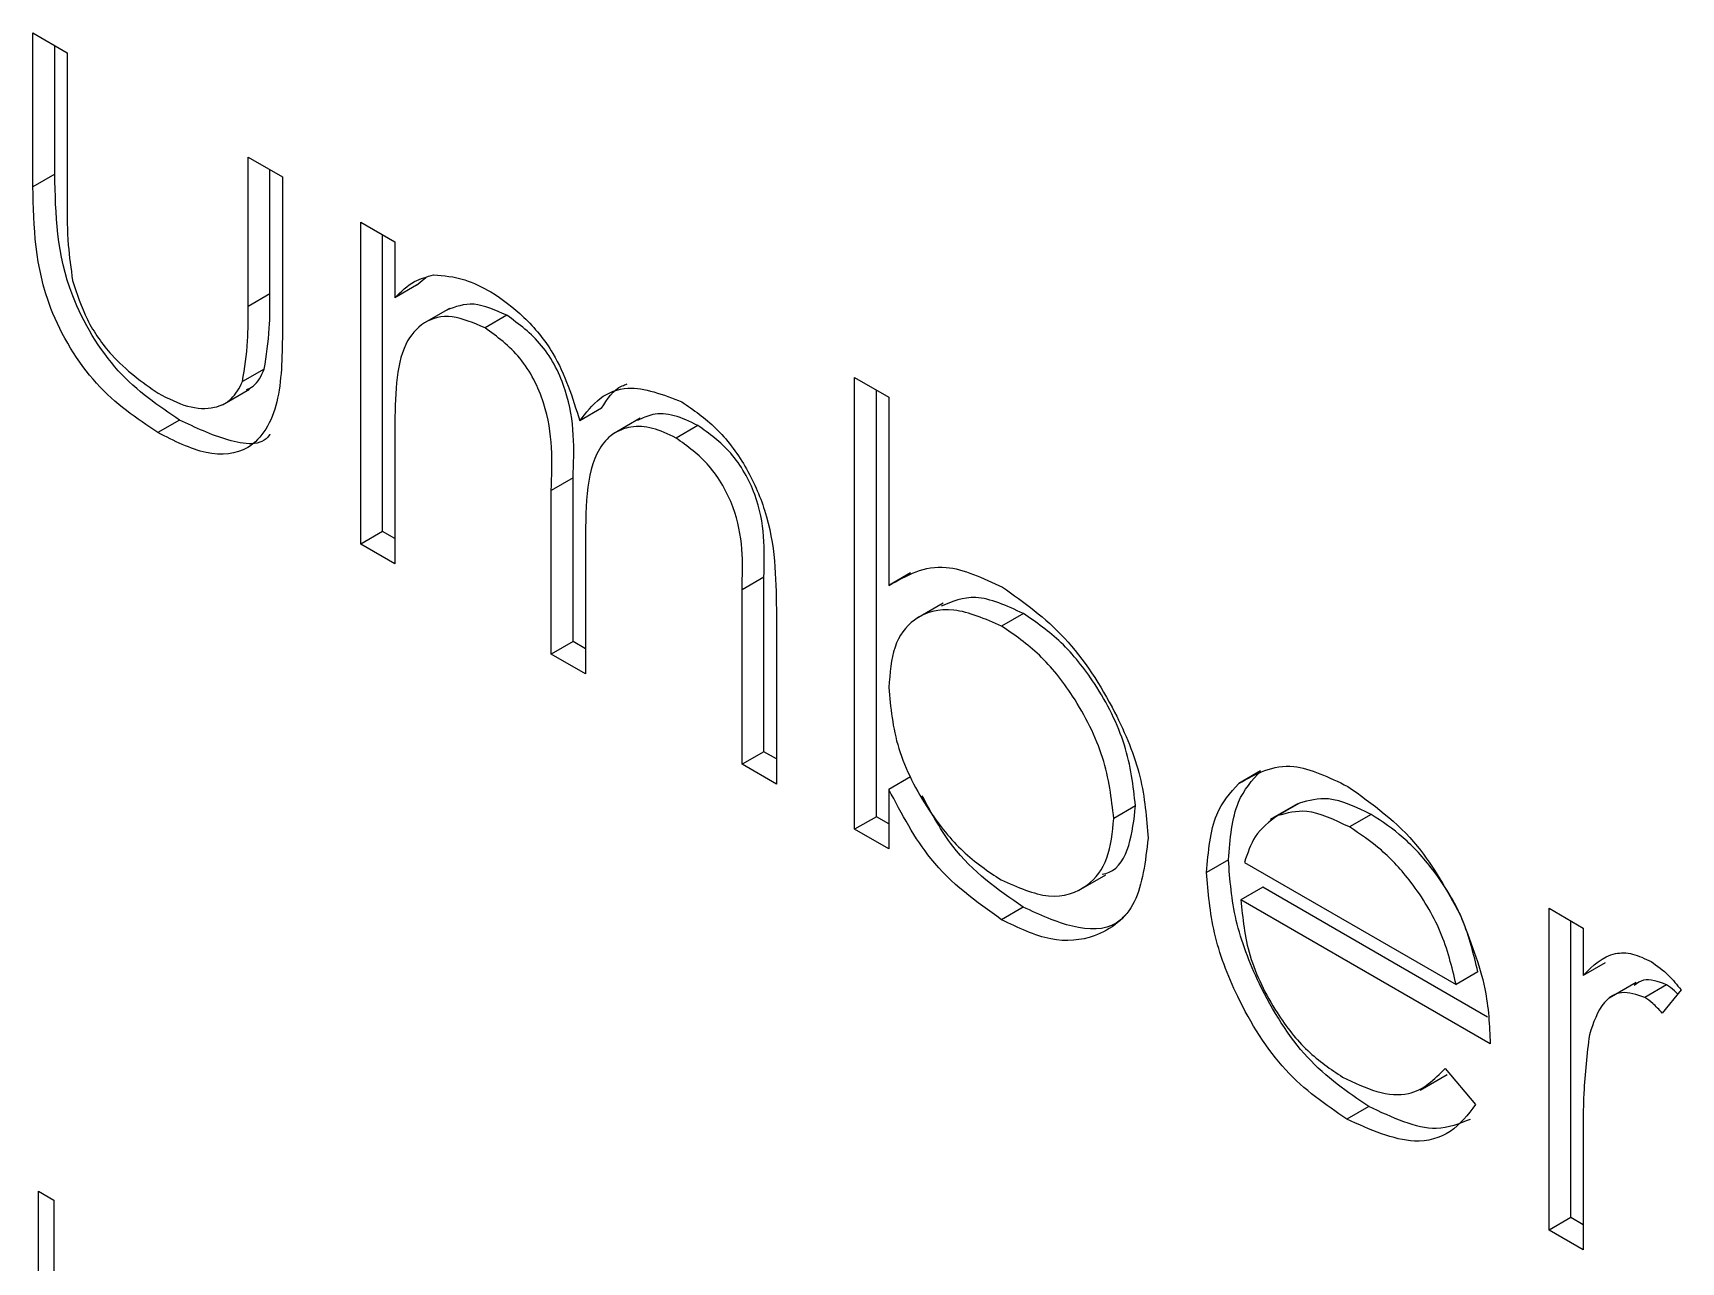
# Model space of a CAD drawing. Extents: x 75 to 2075, y 25 to 1460.
# Drawn here: x 1854.49 to 1868.74, y 1131.29 to 1141.92 of the extents above; entities that cross this region are included whole.
import ezdxf

# ---------------------------------------------------------------- set-up
doc = ezdxf.new("R2010")
doc.units = 0
doc.header["$LTSCALE"] = 5
doc.linetypes.add('SLD-KATı', pattern=[0])
doc.layers.get('0').update_dxf_attribs({"linetype": 'CONTINUOUS'})

msp = doc.modelspace()

# ---------------------------------------------------------------- linework, layer by layer
at = {"color": 7, "linetype": 'SLD-KATı'}
for p, q in [((1854.485, 1141.921), (1854.781, 1141.75)), ((1854.485, 1140.591), (1854.485, 1141.921)), ((1854.674, 1140.7), (1854.674, 1141.812)), ((1854.781, 1141.75), (1854.781, 1140.459)), ((1856.347, 1140.847), (1856.643, 1140.676)), ((1856.347, 1139.555), (1856.347, 1140.847)), ((1856.535, 1139.664), (1856.535, 1140.738)), ((1854.674, 1140.7), (1854.485, 1140.591)), ((1856.643, 1140.676), (1856.643, 1139.32)), ((1857.32, 1140.285), (1857.616, 1140.114)), ((1857.32, 1137.5), (1857.32, 1140.285)), ((1857.508, 1137.609), (1857.508, 1140.176)), ((1857.616, 1140.114), (1857.616, 1139.63)), ((1857.804, 1139.739), (1857.616, 1139.63)), ((1857.804, 1139.739), (1857.885, 1139.805)), ((1856.535, 1139.664), (1856.347, 1139.555)), ((1858.087, 1139.537), (1857.852, 1139.401)), ((1858.584, 1139.479), (1858.396, 1139.37)), ((1856.486, 1139.014), (1856.298, 1138.905)), ((1861.592, 1138.942), (1861.889, 1138.771)), ((1861.592, 1135.034), (1861.592, 1138.942)), ((1856.124, 1138.705), (1856.359, 1138.841)), ((1861.781, 1135.142), (1861.781, 1138.833)), ((1861.889, 1138.771), (1861.889, 1137.142)), ((1855.754, 1138.573), (1855.566, 1138.464)), ((1859.403, 1138.676), (1859.215, 1138.567)), ((1859.737, 1138.588), (1859.501, 1138.452)), ((1857.616, 1138.501), (1857.616, 1137.329)), ((1860.236, 1138.526), (1860.048, 1138.417)), ((1859.158, 1138.073), (1858.969, 1137.964)), ((1859.158, 1136.657), (1859.158, 1138.073)), ((1858.969, 1136.548), (1858.969, 1137.964)), ((1857.508, 1137.609), (1857.32, 1137.5)), ((1857.616, 1137.547), (1857.508, 1137.609)), ((1857.616, 1137.329), (1857.32, 1137.5)), ((1859.266, 1137.46), (1859.266, 1136.377)), ((1860.808, 1137.214), (1860.619, 1137.105)), ((1860.808, 1135.704), (1860.808, 1137.214)), ((1862.077, 1137.251), (1861.889, 1137.142)), ((1860.619, 1135.595), (1860.619, 1137.105)), ((1860.916, 1136.933), (1860.916, 1135.424)), ((1862.36, 1136.989), (1862.124, 1136.853)), ((1863.053, 1136.899), (1862.865, 1136.79)), ((1859.158, 1136.657), (1858.969, 1136.548)), ((1859.266, 1136.595), (1859.158, 1136.657)), ((1859.266, 1136.377), (1858.969, 1136.548)), ((1860.808, 1135.704), (1860.619, 1135.595)), ((1860.916, 1135.424), (1860.619, 1135.595)), ((1860.916, 1135.642), (1860.808, 1135.704)), ((1862.077, 1135.487), (1861.889, 1135.378)), ((1865.105, 1135.538), (1864.916, 1135.429)), ((1861.889, 1135.378), (1861.889, 1134.863)), ((1861.781, 1135.142), (1861.592, 1135.034)), ((1861.889, 1135.08), (1861.781, 1135.142)), ((1864.023, 1135.235), (1863.835, 1135.126)), ((1865.423, 1135.253), (1865.187, 1135.117)), ((1865.441, 1135.26), (1865.253, 1135.151)), ((1866.062, 1135.162), (1865.874, 1135.053)), ((1861.889, 1134.863), (1861.592, 1135.034)), ((1864.827, 1134.769), (1864.638, 1134.66)), ((1864.966, 1134.747), (1866.796, 1133.691)), ((1863.531, 1134.504), (1863.767, 1134.64)), ((1865.123, 1134.532), (1864.935, 1134.423)), ((1867.069, 1133.409), (1865.123, 1134.532)), ((1863.051, 1134.36), (1862.863, 1134.251)), ((1867.092, 1133.178), (1864.935, 1134.423)), ((1867.6, 1134.35), (1867.896, 1134.179)), ((1867.6, 1131.566), (1867.6, 1134.35)), ((1867.788, 1131.674), (1867.788, 1134.241)), ((1867.896, 1134.179), (1867.896, 1133.769)), ((1868.085, 1133.878), (1867.896, 1133.769)), ((1866.985, 1133.799), (1866.796, 1133.691)), ((1868.355, 1133.709), (1868.119, 1133.573)), ((1868.617, 1133.688), (1868.428, 1133.579)), ((1868.742, 1133.644), (1868.579, 1133.442)), ((1866.485, 1132.777), (1866.72, 1132.913)), ((1866.702, 1132.963), (1866.965, 1132.652)), ((1866.04, 1132.635), (1865.851, 1132.526)), ((1867.896, 1132.33), (1867.896, 1131.395)), ((1854.532, 1131.902), (1854.666, 1131.824)), ((1854.532, 1130.129), (1854.532, 1131.902)), ((1854.666, 1131.824), (1854.666, 1131.076)), ((1867.788, 1131.674), (1867.6, 1131.566)), ((1867.896, 1131.612), (1867.788, 1131.674)), ((1867.896, 1131.395), (1867.6, 1131.566))]:
    msp.add_line(p, q, dxfattribs=at)
for points, knots in [([(1855.566, 1138.464), (1855.382, 1138.587), (1855.017, 1138.831), (1854.504, 1139.684), (1854.492, 1140.246), (1854.485, 1140.591)], [0, 0, 0, 0, 0.28097, 0.559785, 1, 1, 1, 1]), ([(1855.754, 1138.573), (1855.571, 1138.695), (1855.205, 1138.94), (1854.692, 1139.793), (1854.681, 1140.355), (1854.674, 1140.7)], [0, 0, 0, 0, 0.28097, 0.559785, 1, 1, 1, 1]), ([(1854.781, 1140.459), (1854.781, 1140.336), (1854.78, 1140.118), (1854.814, 1139.883), (1854.828, 1139.78)], [0, 0, 0, 0, 0.560377, 1, 1, 1, 1]), ([(1854.828, 1139.78), (1854.865, 1139.666), (1854.937, 1139.437), (1855.203, 1139.061), (1855.43, 1138.902), (1855.569, 1138.804)], [0, 0, 0, 0, 0.2801167, 0.5605444, 1, 1, 1, 1]), ([(1857.616, 1139.63), (1857.669, 1139.683), (1857.765, 1139.777), (1857.893, 1139.813), (1857.95, 1139.828)], [0, 0, 0, 0, 0.560148, 1, 1, 1, 1]), ([(1857.95, 1139.828), (1858.039, 1139.822), (1858.198, 1139.811), (1858.371, 1139.722), (1858.447, 1139.683)], [0, 0, 0, 0, 0.559743, 1, 1, 1, 1]), ([(1856.486, 1139.014), (1856.504, 1139.129), (1856.536, 1139.335), (1856.536, 1139.563), (1856.535, 1139.664)], [0, 0, 0, 0, 0.559371, 1, 1, 1, 1]), ([(1858.584, 1139.479), (1858.486, 1139.523), (1858.29, 1139.61), (1858.139, 1139.552), (1858.064, 1139.523)], [0, 0, 0, 0, 0.502515, 1, 1, 1, 1]), ([(1858.447, 1139.683), (1858.544, 1139.616), (1858.736, 1139.482), (1859.051, 1139.096), (1859.153, 1138.767), (1859.215, 1138.567)], [0, 0, 0, 0, 0.2808091, 0.5615074, 1, 1, 1, 1]), ([(1856.298, 1138.905), (1856.316, 1139.02), (1856.348, 1139.226), (1856.347, 1139.454), (1856.347, 1139.555)], [0, 0, 0, 0, 0.559371, 1, 1, 1, 1]), ([(1858.396, 1139.37), (1858.299, 1139.412), (1858.104, 1139.496), (1857.859, 1139.435), (1857.621, 1139.156), (1857.618, 1138.771), (1857.616, 1138.501)], [0, 0, 0, 0, 0.186544, 0.37335, 0.56013, 1, 1, 1, 1]), ([(1859.158, 1138.073), (1859.167, 1138.318), (1859.178, 1138.624), (1859.013, 1139.034), (1858.848, 1139.287), (1858.69, 1139.402), (1858.584, 1139.479)], [0, 0, 0, 0, 0.500537, 0.625897, 0.751368, 1, 1, 1, 1]), ([(1856.643, 1139.32), (1856.64, 1139.113), (1856.635, 1138.703), (1856.403, 1138.294), (1855.99, 1138.25), (1855.707, 1138.392), (1855.566, 1138.464)], [0, 0, 0, 0, 0.281501, 0.559646, 0.779298, 1, 1, 1, 1]), ([(1858.969, 1137.964), (1858.978, 1138.209), (1858.99, 1138.515), (1858.825, 1138.925), (1858.66, 1139.178), (1858.501, 1139.294), (1858.396, 1139.37)], [0, 0, 0, 0, 0.500537, 0.625897, 0.751368, 1, 1, 1, 1]), ([(1856.331, 1138.836), (1856.351, 1138.845), (1856.423, 1138.875), (1856.46, 1138.956), (1856.486, 1139.014)], [0, 0, 0, 0, 0.2858176, 1, 1, 1, 1]), ([(1855.569, 1138.804), (1855.654, 1138.76), (1855.826, 1138.673), (1856.045, 1138.666), (1856.212, 1138.742), (1856.269, 1138.85), (1856.298, 1138.905)], [0, 0, 0, 0, 0.28027, 0.560007, 0.780074, 1, 1, 1, 1]), ([(1859.215, 1138.567), (1859.269, 1138.637), (1859.379, 1138.778), (1859.669, 1138.897), (1859.936, 1138.793), (1860.099, 1138.729)], [0, 0, 0, 0, 0.281263, 0.562094, 1, 1, 1, 1]), ([(1859.403, 1138.676), (1859.454, 1138.755), (1859.514, 1138.848), (1859.611, 1138.88), (1859.626, 1138.885)], [0, 0, 0, 0, 0.842303, 1, 1, 1, 1]), ([(1860.099, 1138.729), (1860.199, 1138.661), (1860.399, 1138.524), (1860.659, 1138.181), (1860.908, 1137.612), (1860.912, 1137.213), (1860.916, 1136.933)], [0, 0, 0, 0, 0.1868853, 0.373579, 0.5602676, 1, 1, 1, 1]), ([(1856.535, 1138.45), (1856.534, 1138.448), (1856.466, 1138.341), (1856.165, 1138.378), (1855.891, 1138.508), (1855.754, 1138.573)], [0, 0, 0, 0, 0.010224, 0.503933, 1, 1, 1, 1]), ([(1860.236, 1138.526), (1860.168, 1138.559), (1860.031, 1138.625), (1859.85, 1138.634), (1859.758, 1138.59), (1859.716, 1138.569)], [0, 0, 0, 0, 0.353089, 0.706259, 1, 1, 1, 1]), ([(1860.048, 1138.417), (1859.979, 1138.45), (1859.842, 1138.517), (1859.653, 1138.522), (1859.494, 1138.462), (1859.261, 1138.198), (1859.264, 1137.788), (1859.266, 1137.46)], [0, 0, 0, 0, 0.125317, 0.250662, 0.376086, 0.501515, 1, 1, 1, 1]), ([(1860.808, 1137.214), (1860.815, 1137.447), (1860.823, 1137.739), (1860.646, 1138.12), (1860.485, 1138.35), (1860.335, 1138.456), (1860.236, 1138.526)], [0, 0, 0, 0, 0.499445, 0.624933, 0.750561, 1, 1, 1, 1]), ([(1860.619, 1137.105), (1860.626, 1137.338), (1860.635, 1137.63), (1860.457, 1138.011), (1860.296, 1138.241), (1860.147, 1138.347), (1860.048, 1138.417)], [0, 0, 0, 0, 0.499445, 0.624933, 0.750561, 1, 1, 1, 1]), ([(1861.889, 1137.142), (1862.043, 1137.229), (1862.32, 1137.384), (1862.703, 1137.207), (1862.872, 1137.128)], [0, 0, 0, 0, 0.559294, 1, 1, 1, 1]), ([(1863.053, 1136.899), (1862.91, 1136.965), (1862.641, 1137.089), (1862.437, 1137.002), (1862.343, 1136.962)], [0, 0, 0, 0, 0.534644, 1, 1, 1, 1]), ([(1862.872, 1137.128), (1863.057, 1136.996), (1863.428, 1136.733), (1863.838, 1136.102), (1864.093, 1135.481), (1864.118, 1135.131), (1864.131, 1134.955)], [0, 0, 0, 0, 0.279577, 0.559334, 0.779604, 1, 1, 1, 1]), ([(1862.865, 1136.79), (1862.723, 1136.852), (1862.441, 1136.975), (1862.111, 1136.887), (1861.918, 1136.63), (1861.898, 1136.384), (1861.889, 1136.26)], [0, 0, 0, 0, 0.2797865, 0.559477, 0.7796267, 1, 1, 1, 1]), ([(1864.023, 1135.235), (1864.003, 1135.409), (1863.963, 1135.757), (1863.705, 1136.27), (1863.386, 1136.669), (1863.164, 1136.823), (1863.053, 1136.899)], [0, 0, 0, 0, 0.279403, 0.559104, 0.779552, 1, 1, 1, 1]), ([(1863.835, 1135.126), (1863.815, 1135.3), (1863.774, 1135.648), (1863.516, 1136.161), (1863.198, 1136.561), (1862.976, 1136.714), (1862.865, 1136.79)], [0, 0, 0, 0, 0.279403, 0.559104, 0.779552, 1, 1, 1, 1]), ([(1861.889, 1136.26), (1861.904, 1136.086), (1861.936, 1135.738), (1862.202, 1135.22), (1862.524, 1134.82), (1862.748, 1134.67), (1862.86, 1134.595)], [0, 0, 0, 0, 0.279639, 0.559192, 0.779512, 1, 1, 1, 1]), ([(1864.916, 1135.429), (1865.064, 1135.512), (1865.329, 1135.66), (1865.697, 1135.483), (1865.859, 1135.404)], [0, 0, 0, 0, 0.5585773, 1, 1, 1, 1]), ([(1864.638, 1134.66), (1864.653, 1134.84), (1864.679, 1135.163), (1864.844, 1135.348), (1864.916, 1135.429)], [0, 0, 0, 0, 0.5594271, 1, 1, 1, 1]), ([(1864.827, 1134.769), (1864.842, 1134.949), (1864.868, 1135.272), (1865.032, 1135.457), (1865.105, 1135.538)], [0, 0, 0, 0, 0.5594271, 1, 1, 1, 1]), ([(1862.863, 1134.251), (1862.646, 1134.406), (1862.257, 1134.682), (1862.001, 1135.165), (1861.889, 1135.378)], [0, 0, 0, 0, 0.558922, 1, 1, 1, 1]), ([(1863.051, 1134.36), (1862.832, 1134.511), (1862.489, 1134.749), (1862.261, 1135.168), (1862.178, 1135.321)], [0, 0, 0, 0, 0.6368546, 1, 1, 1, 1]), ([(1866.062, 1135.162), (1865.934, 1135.223), (1865.706, 1135.332), (1865.522, 1135.282), (1865.441, 1135.26)], [0, 0, 0, 0, 0.559458, 1, 1, 1, 1]), ([(1865.859, 1135.404), (1866.073, 1135.252), (1866.456, 1134.979), (1866.715, 1134.505), (1866.83, 1134.296)], [0, 0, 0, 0, 0.5589188, 1, 1, 1, 1]), ([(1863.734, 1134.645), (1863.755, 1134.649), (1863.867, 1134.675), (1863.983, 1134.881), (1864.01, 1135.117), (1864.023, 1135.235)], [0, 0, 0, 0, 0.103406, 0.551877, 1, 1, 1, 1]), ([(1865.253, 1135.151), (1865.181, 1135.099), (1865.052, 1135.005), (1864.992, 1134.826), (1864.966, 1134.747)], [0, 0, 0, 0, 0.558795, 1, 1, 1, 1]), ([(1865.874, 1135.053), (1865.746, 1135.114), (1865.517, 1135.224), (1865.333, 1135.173), (1865.253, 1135.151)], [0, 0, 0, 0, 0.559458, 1, 1, 1, 1]), ([(1866.985, 1133.799), (1866.948, 1133.952), (1866.876, 1134.257), (1866.623, 1134.668), (1866.342, 1134.976), (1866.156, 1135.1), (1866.062, 1135.162)], [0, 0, 0, 0, 0.280138, 0.559194, 0.779598, 1, 1, 1, 1]), ([(1862.86, 1134.595), (1863.002, 1134.532), (1863.284, 1134.407), (1863.605, 1134.512), (1863.798, 1134.763), (1863.823, 1135.005), (1863.835, 1135.126)], [0, 0, 0, 0, 0.279756, 0.559279, 0.779725, 1, 1, 1, 1]), ([(1866.796, 1133.691), (1866.76, 1133.843), (1866.687, 1134.148), (1866.434, 1134.56), (1866.153, 1134.867), (1865.967, 1134.991), (1865.874, 1135.053)], [0, 0, 0, 0, 0.280138, 0.559194, 0.779598, 1, 1, 1, 1]), ([(1864.131, 1134.955), (1864.108, 1134.754), (1864.063, 1134.353), (1863.712, 1134.09), (1863.299, 1134.042), (1863.008, 1134.182), (1862.863, 1134.251)], [0, 0, 0, 0, 0.279433, 0.559216, 0.779559, 1, 1, 1, 1]), ([(1866.04, 1132.635), (1865.857, 1132.76), (1865.49, 1133.009), (1865.096, 1133.644), (1864.866, 1134.252), (1864.84, 1134.596), (1864.827, 1134.769)], [0, 0, 0, 0, 0.279885, 0.558859, 0.779462, 1, 1, 1, 1]), ([(1865.851, 1132.526), (1865.668, 1132.651), (1865.302, 1132.9), (1864.907, 1133.535), (1864.678, 1134.143), (1864.652, 1134.487), (1864.638, 1134.66)], [0, 0, 0, 0, 0.279885, 0.558859, 0.779462, 1, 1, 1, 1]), ([(1863.943, 1134.296), (1863.915, 1134.269), (1863.801, 1134.158), (1863.481, 1134.161), (1863.195, 1134.294), (1863.051, 1134.36)], [0, 0, 0, 0, 0.139621, 0.569714, 1, 1, 1, 1]), ([(1864.935, 1134.423), (1864.95, 1134.264), (1864.98, 1133.945), (1865.213, 1133.469), (1865.506, 1133.096), (1865.712, 1132.958), (1865.814, 1132.889)], [0, 0, 0, 0, 0.279963, 0.559359, 0.779526, 1, 1, 1, 1]), ([(1866.83, 1134.296), (1866.916, 1134.078), (1867.069, 1133.69), (1867.085, 1133.334), (1867.092, 1133.178)], [0, 0, 0, 0, 0.558897, 1, 1, 1, 1]), ([(1867.896, 1133.769), (1867.979, 1133.852), (1868.094, 1133.968), (1868.321, 1133.966), (1868.43, 1133.914), (1868.484, 1133.888)], [0, 0, 0, 0, 0.558788, 0.779481, 1, 1, 1, 1]), ([(1868.484, 1133.888), (1868.535, 1133.852), (1868.627, 1133.786), (1868.707, 1133.688), (1868.742, 1133.644)], [0, 0, 0, 0, 0.559243, 1, 1, 1, 1]), ([(1868.617, 1133.688), (1868.545, 1133.715), (1868.435, 1133.756), (1868.363, 1133.702), (1868.338, 1133.683)], [0, 0, 0, 0, 0.653657, 1, 1, 1, 1]), ([(1868.428, 1133.579), (1868.358, 1133.602), (1868.218, 1133.647), (1868.039, 1133.527), (1867.983, 1133.358), (1867.949, 1133.256)], [0, 0, 0, 0, 0.278336, 0.558768, 1, 1, 1, 1]), ([(1868.579, 1133.442), (1868.552, 1133.472), (1868.504, 1133.526), (1868.451, 1133.563), (1868.428, 1133.579)], [0, 0, 0, 0, 0.560396, 1, 1, 1, 1]), ([(1868.713, 1133.608), (1868.704, 1133.617), (1868.673, 1133.65), (1868.64, 1133.672), (1868.617, 1133.688)], [0, 0, 0, 0, 0.296495, 1, 1, 1, 1]), ([(1867.949, 1133.256), (1867.929, 1133.089), (1867.894, 1132.792), (1867.895, 1132.472), (1867.896, 1132.33)], [0, 0, 0, 0, 0.559636, 1, 1, 1, 1]), ([(1865.814, 1132.889), (1865.914, 1132.842), (1866.113, 1132.746), (1866.452, 1132.716), (1866.607, 1132.87), (1866.702, 1132.963)], [0, 0, 0, 0, 0.2805335, 0.5609657, 1, 1, 1, 1]), ([(1866.965, 1132.652), (1866.898, 1132.565), (1866.763, 1132.39), (1866.384, 1132.286), (1866.053, 1132.435), (1865.851, 1132.526)], [0, 0, 0, 0, 0.280919, 0.561407, 1, 1, 1, 1]), ([(1866.918, 1132.524), (1866.824, 1132.486), (1866.575, 1132.384), (1866.245, 1132.539), (1866.04, 1132.635)], [0, 0, 0, 0, 0.379137, 1, 1, 1, 1])]:
    msp.add_open_spline(points, degree=3, knots=knots, dxfattribs=at)

doc.saveas('drawing.dxf')
